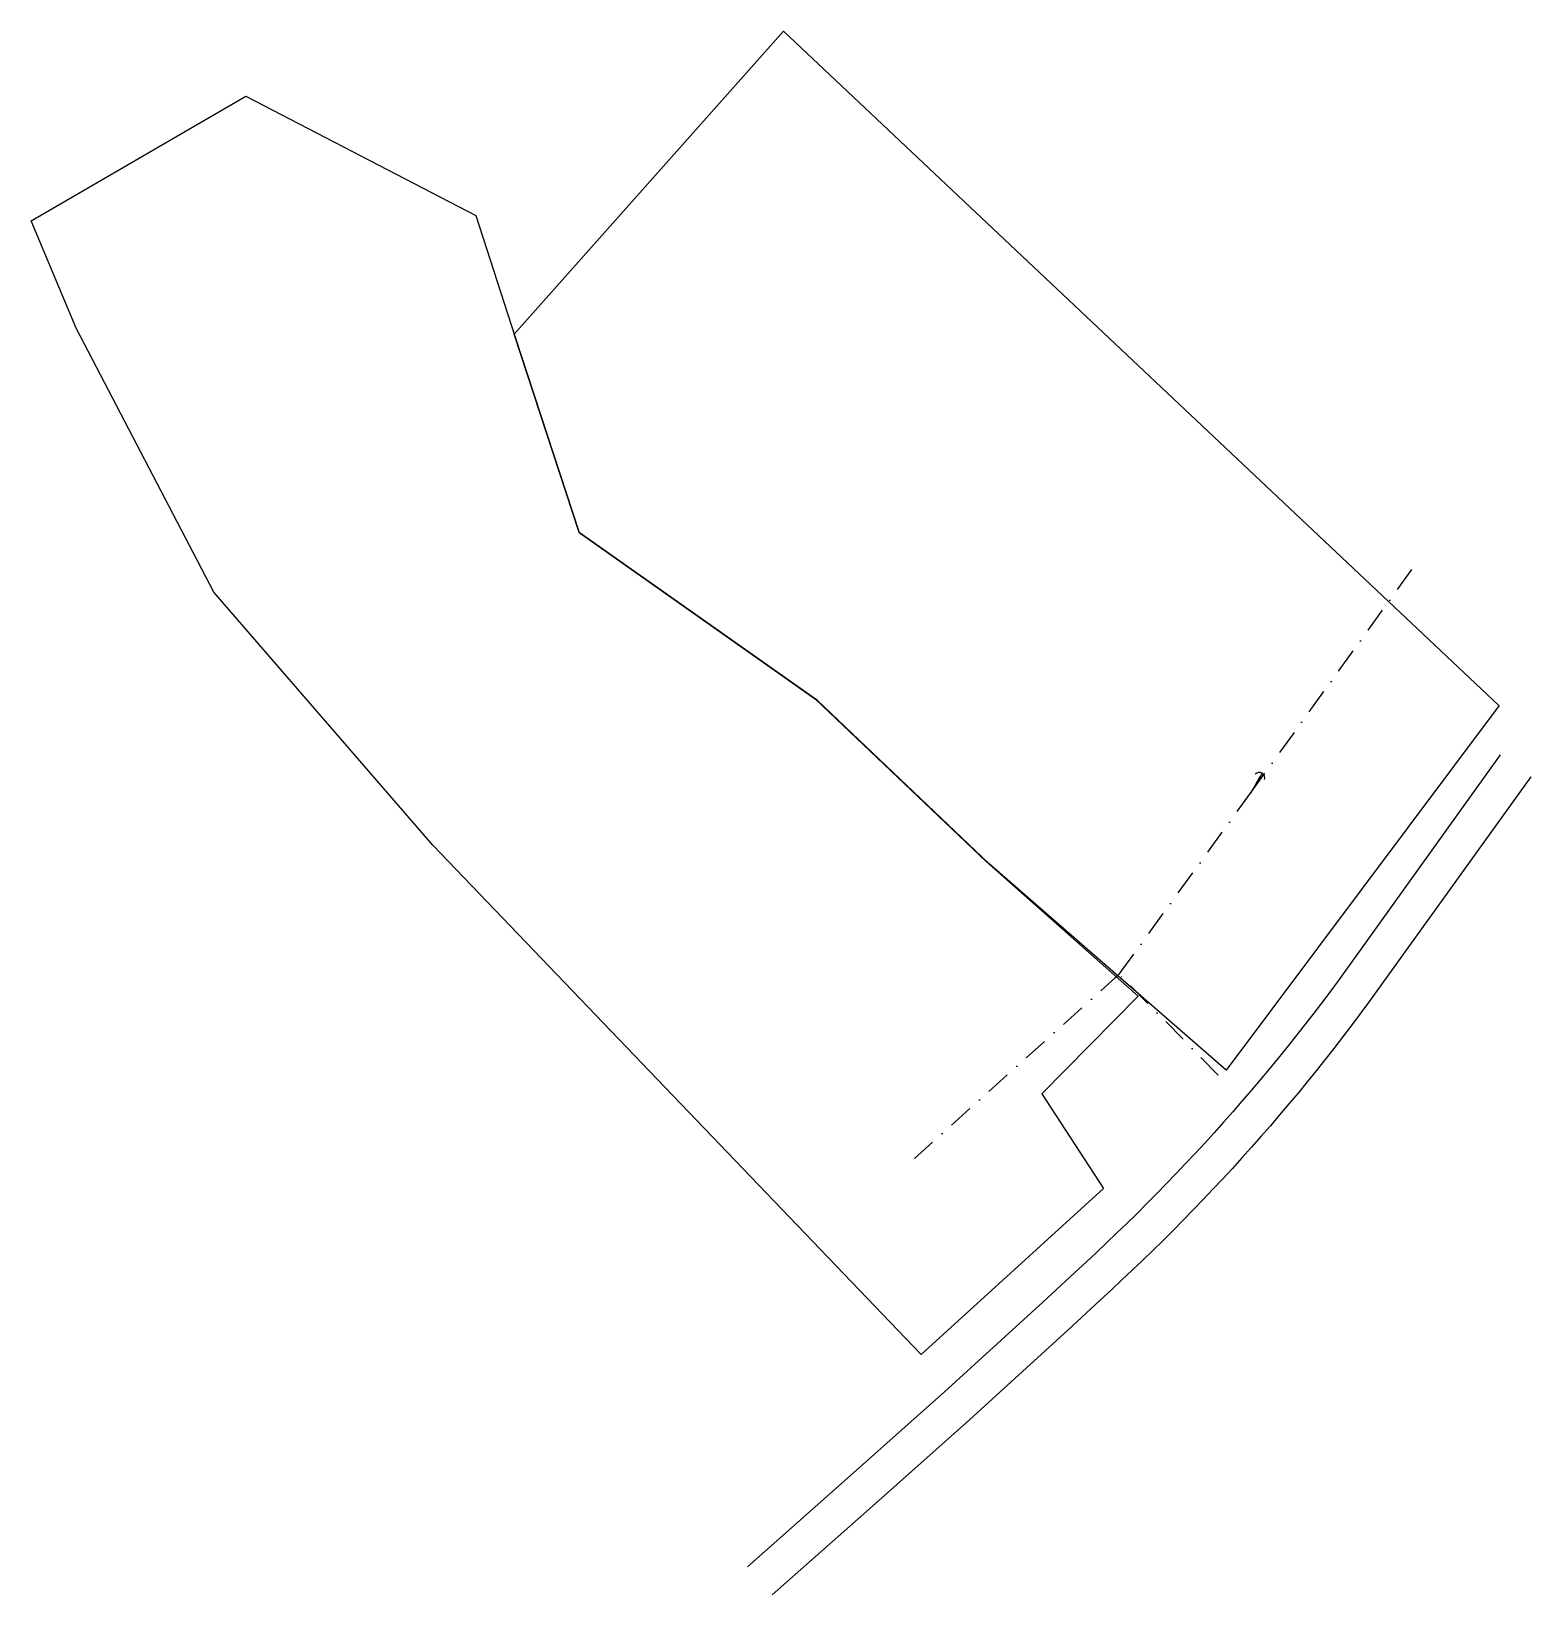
# Model space of a CAD drawing. Header units: metres. Extents: x 269256 to 269498, y 5224886 to 5225139.
import ezdxf

# ---------------------------------------------------------------- set-up
doc = ezdxf.new("R2010")
doc.units = ezdxf.units.M
doc.linetypes.add('_Metric DashDot', pattern=[8, 4, -2, 0, -2])
doc.layers.get('0').update_dxf_attribs({"plot": 0})
for name, color, linetype in [('C-ROAD-EXT-ASPH-EDGE', 223, 'Continuous'), ('C-SUTL-EXT-ELEC-OVER', 13, '_Metric DashDot'), ('ELEC - GW - EXT', 13, 'Continuous'), ('ELEC - LINE', 13, '_Metric DashDot'), ('LOT - 1', 3, 'Continuous'), ('PARC', 120, 'Continuous')]:
    doc.layers.add(name, color=color, linetype=linetype)
doc.styles.get("Standard").update_dxf_attribs({"font": 'romans.shx', "width": 0.95})
doc.dimstyles.new('Guy Wire Leader', dxfattribs={"dimscale": 0.012, "dimtxt": 4.572, "dimasz": 2, "dimexe": 4.572, "dimexo": 1.5875, "dimgap": 2.286, "dimtad": 0, "dimtih": 1, "dimtoh": 1, "dimdec": 4, "dimzin": 0, "dimdsep": 46, "dimtxsty": 'Standard', "dimblk": 'Guy Wire Leader', "dimcen": 2.286, "dimadec": 0, "dimazin": 0, "dimtfac": 1, "dimtdec": 4, "dimtofl": 0, "dimtmove": 0, "dimatfit": 3, "dimldrblk": 'Guy Wire Leader', "dimfxl": 25.4, "dimtolj": 1, "dimtzin": 0, "dimarcsym": 0})

# ---------------------------------------------------------------- blocks, each defined once
blk = doc.blocks.new('Guy Wire Leader')
at = {"color": 0, "linetype": 'ByBlock', "lineweight": -2}
blk.add_line((-0.35, 0), (-1, 0), dxfattribs=at)
blk.add_arc((-0.44, 0), 0.438, 282.1798, 77.8203)

msp = doc.modelspace()

# ---------------------------------------------------------------- linework, layer by layer
at = {"layer": 'C-ROAD-EXT-ASPH-EDGE'}
for points in [[(269492.93, 5225021.87), (269466.77, 5224985.46), (269465.45, 5224983.63), (269464.09, 5224981.83), (269462.72, 5224980.03), (269461.33, 5224978.24), (269459.93, 5224976.47), (269458.52, 5224974.7), (269457.1, 5224972.95), (269455.67, 5224971.2), (269454.22, 5224969.47), (269452.76, 5224967.74), (269451.29, 5224966.03), (269449.8, 5224964.32), (269448.31, 5224962.63), (269446.8, 5224960.94), (269445.28, 5224959.27), (269443.75, 5224957.61), (269442.21, 5224955.96), (269440.65, 5224954.32), (269439.09, 5224952.69), (269437.51, 5224951.07), (269435.92, 5224949.47), (269434.32, 5224947.87), (269432.71, 5224946.29), (269431.08, 5224944.72), (269429.45, 5224943.16), (269427.81, 5224941.61), (269426.15, 5224940.07), (269425.03, 5224939.04), (269419.14, 5224933.56), (269403.34, 5224919.14), (269387.71, 5224905.23), (269371.56, 5224890.96)], [(269497.84, 5225018.34), (269471.67, 5224981.93), (269470.31, 5224980.04), (269468.9, 5224978.18), (269467.5, 5224976.35), (269466.09, 5224974.53), (269464.67, 5224972.72), (269463.23, 5224970.92), (269461.78, 5224969.13), (269460.32, 5224967.35), (269458.84, 5224965.58), (269457.36, 5224963.82), (269455.86, 5224962.08), (269454.35, 5224960.34), (269452.82, 5224958.61), (269451.29, 5224956.9), (269449.74, 5224955.2), (269448.18, 5224953.5), (269446.6, 5224951.82), (269445.02, 5224950.15), (269443.42, 5224948.49), (269441.82, 5224946.84), (269440.2, 5224945.2), (269438.57, 5224943.58), (269436.92, 5224941.97), (269435.27, 5224940.36), (269433.61, 5224938.77), (269431.93, 5224937.2), (269430.25, 5224935.63), (269429.13, 5224934.61), (269423.23, 5224929.12), (269407.38, 5224914.65), (269391.72, 5224900.71), (269375.56, 5224886.44)]]:
    msp.add_lwpolyline(points, dxfattribs=at)
at = {"layer": 'C-SUTL-EXT-ELEC-OVER'}
msp.add_lwpolyline([(269431.5, 5224986.52), (269452.65, 5225015.7), (269479.38, 5225052.74)], dxfattribs=at)
at = {"layer": 'ELEC - LINE', "flags": 128}
for points in [[(269431.5, 5224986.52), (269398.49, 5224956.8)], [(269447.46, 5224970.23), (269431.5, 5224986.52)]]:
    msp.add_lwpolyline(points, dxfattribs=at)
at = {"layer": 'LOT - 1'}
msp.add_lwpolyline([(269492.73, 5225029.82), (269448.72, 5224971.05), (269410.54, 5225004.29), (269382.88, 5225030.64), (269344.46, 5225057.75), (269333.95, 5225089.73), (269377.4, 5225138.58), (269492.72, 5225029.82)], dxfattribs=at)
at = {"layer": 'PARC', "flags": 128}
msp.add_lwpolyline([(269399.58, 5224925.16), (269320.86, 5225007.34), (269285.54, 5225048.12), (269263.37, 5225090.7), (269256.11, 5225108), (269290.7, 5225128.11), (269327.77, 5225108.88), (269334.05, 5225089.41), (269344.46, 5225057.75), (269382.52, 5225030.89), (269410.04, 5225004.67), (269434.57, 5224982.96), (269419.02, 5224967.2), (269428.99, 5224951.96)], close=True, dxfattribs=at)

# ---------------------------------------------------------------- leaders
at = {"layer": 'ELEC - GW - EXT', "linetype": 'Continuous'}
msp.add_leader([(269454.53, 5225018.93), (269452.65, 5225015.7)], dimstyle='Guy Wire Leader', override={"dimscale": 0, "dimgap": 2.286, "dimtad": 0}, dxfattribs=at)

doc.saveas('drawing.dxf')
